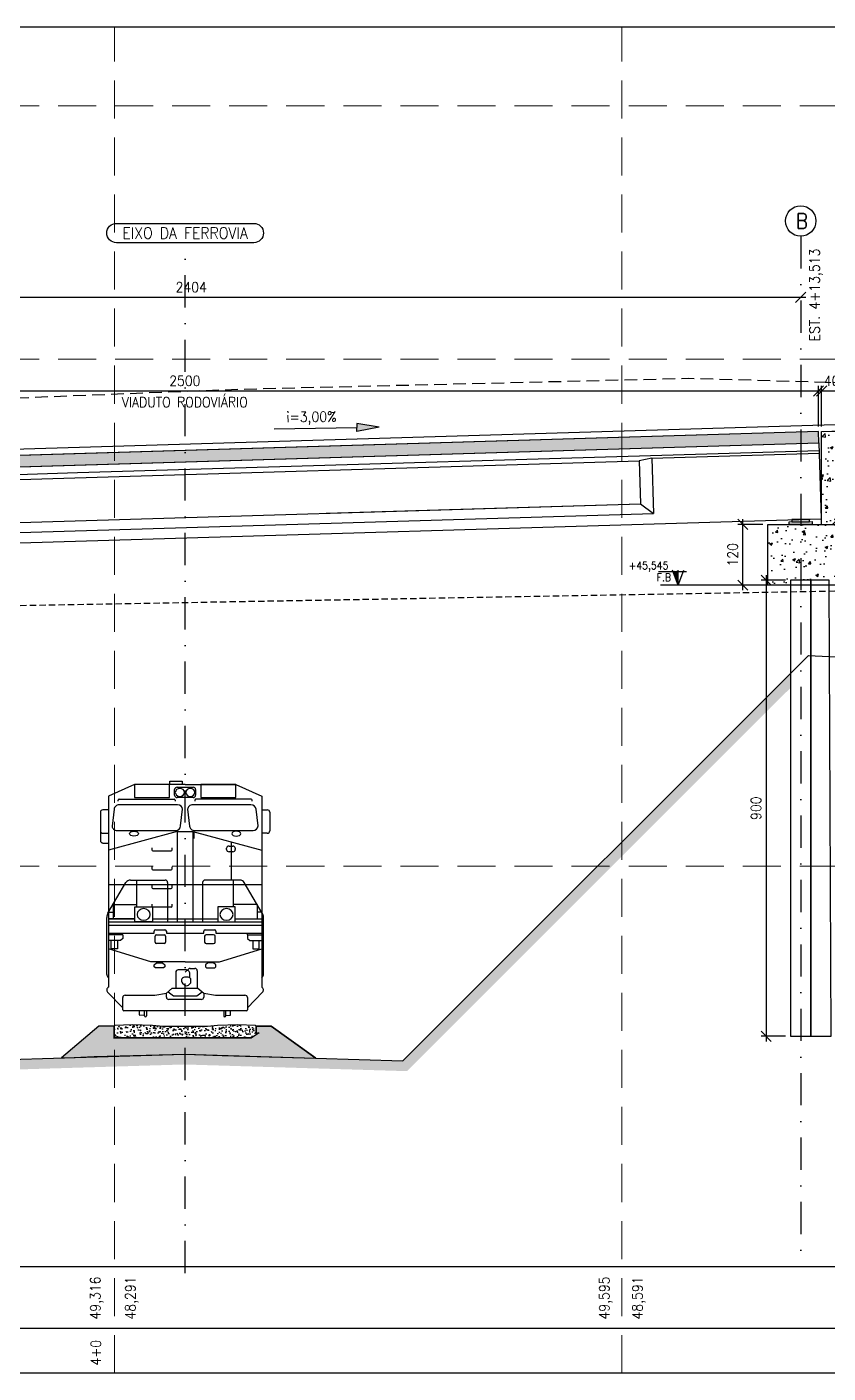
# Model space of a CAD drawing. Header units: millimetres. Extents: x 2500 to 83100, y 8270 to 58400.
# Drawn here: x 38777 to 54573, y 8270 to 34828 of the extents above; entities that cross this region are included whole.
import ezdxf
from ezdxf.enums import TextEntityAlignment as Align

# ---------------------------------------------------------------- set-up
doc = ezdxf.new("R2010")
doc.units = ezdxf.units.MM
for name, pattern in [('CONTINUO', [0]), ('DASHDOT', [25.4, 12.7, -6.35, 0, -6.35]), ('HIDDEN', [0.375, 0.25, -0.125])]:
    doc.linetypes.add(name, pattern=pattern)
for name, color, linetype in [('03', 3, 'Continuous'), ('05', 5, 'Continuous'), ('08', 8, 'Continuous'), ('09', 9, 'Continuous'), ('7', 7, 'Continuous'), ('BLCP4', 4, 'Continuous'), ('COTAS_07', 7, 'Continuous'), ('Eixo_03', 3, 'Continuous'), ('Eixo_04', 4, 'Continuous'), ('Eixo_05', 5, 'Continuous'), ('Eixo_07', 7, 'Continuous'), ('Eixo_08', 8, 'Continuous'), ('ENCONTRO_04', 4, 'Continuous'), ('EST-CONC-ENCONTRO_08', 8, 'Continuous'), ('EST-CONC-LONGARINAS_08', 8, 'Continuous'), ('Ferrovia_08', 8, 'Continuous'), ('Geotécnico_04', 4, 'Continuous'), ('GREIDE TP._02', 2, 'Continuous'), ('HAT', 5, 'Continuous'), ('Notas_03', 3, 'Continuous'), ('Nível_04', 4, 'Continuous'), ('Nível_07', 7, 'Continuous'), ('REF-GEOM_08', 8, 'Continuous')]:
    doc.layers.add(name, color=color, linetype=linetype)
for name, color, linetype, lineweight in [('BGRD', 10, 'Continuous', 30), ('BHA', 253, 'Continuous', 20), ('VCATE', 101, 'HIDDEN', 20)]:
    doc.layers.add(name, color=color, linetype=linetype, lineweight=lineweight)
doc.styles.add('R 1.5 (1-100)', font='romans.shx', dxfattribs={"width": 0.9, "height": 300})
doc.styles.add('R 1.50 (1-75)', font='romans.shx', dxfattribs={"width": 0.9, "height": 225})
doc.styles.add('Romans', font='romans.shx', dxfattribs={"width": 0.9, "height": 200})
doc.dimstyles.new('C 1-100 (1-100)', dxfattribs={"dimscale": 100, "dimtxt": 200, "dimasz": 2, "dimexe": 1, "dimexo": 1, "dimgap": 1, "dimtad": 1, "dimdec": 0, "dimlfac": 0.1, "dimzin": 0, "dimdsep": 46, "dimtxsty": 'Romans', "dimblk1": 'OBLIQUE', "dimblk2": 'OBLIQUE', "dimsah": 1, "dimcen": 2, "dimdle": 1, "dimclrd": 7, "dimclre": 7, "dimclrt": 2, "dimazin": 2, "dimtfac": 1, "dimtdec": 0, "dimtmove": 0, "dimatfit": 3, "dimfxl": 0, "dimfrac": 1, "dimarcsym": 0})

# ---------------------------------------------------------------- blocks, each defined once
blk = doc.blocks.new('LOCOMOTIVA')
at = {"layer": 'Ferrovia_08', "color": 252}
for p, q in [((-0.2, 4.552), (-0.71, 4.328)), ((0.8, 4.552), (-0.2, 4.552)), ((0.49, 4.552), (-0.2, 4.552)), ((-0.2, 4.552), (-0.2, 4.298)), ((0.49, 4.298), (0.49, 4.552)), ((0.501, 4.552), (0.501, 4.623)), ((0.501, 4.623), (0.743, 4.623)), ((0.743, 4.623), (0.743, 4.552)), ((0.8, 4.552), (1.8, 4.552)), ((1.8, 4.552), (1.11, 4.552)), ((1.11, 4.552), (1.11, 4.298)), ((1.8, 4.298), (1.8, 4.552)), ((1.8, 4.552), (2.31, 4.328)), ((-0.71, 4.328), (-0.71, 0.559)), ((-0.522, 4.226), (-0.522, 4.249)), ((-0.502, 4.267), (0.585, 4.267)), ((-0.2, 4.298), (0.49, 4.298)), ((0.593, 4.342), (0.593, 4.457)), ((0.605, 4.249), (0.605, 4.226)), ((0.643, 4.501), (0.957, 4.501)), ((0.957, 4.298), (0.643, 4.298)), ((0.995, 4.249), (0.995, 4.226)), ((1.007, 4.457), (1.007, 4.342)), ((2.102, 4.267), (1.015, 4.267)), ((1.11, 4.298), (1.8, 4.298)), ((2.122, 4.226), (2.122, 4.249)), ((2.31, 4.328), (2.31, 0.559)), ((-0.87, 4.009), (-0.87, 3.639)), ((-0.71, 4.053), (-0.82, 4.053)), ((-0.598, 4.066), (-0.638, 3.734)), ((0.65, 4.155), (-0.498, 4.155)), ((0.71, 3.738), (0.75, 4.066)), ((0.85, 4.066), (0.89, 3.734)), ((2.098, 4.155), (0.95, 4.155)), ((2.238, 3.738), (2.198, 4.066)), ((2.31, 4.053), (2.42, 4.053)), ((2.47, 4.009), (2.47, 3.639)), ((-0.87, 3.639), (-0.87, 3.446)), ((-0.82, 3.595), (-0.71, 3.595)), ((0.645, 3.625), (-0.71, 3.259)), ((-0.538, 3.646), (0.61, 3.649)), ((0.645, 3.625), (0.645, 1.843)), ((0.645, 3.625), (0.955, 3.625)), ((0.955, 3.625), (0.955, 1.843)), ((0.955, 3.625), (2.31, 3.259)), ((0.972, 3.615), (0.972, 3.491)), ((0.99, 3.646), (2.139, 3.649)), ((2.42, 3.595), (2.31, 3.595)), ((-0.82, 3.401), (-0.71, 3.401)), ((0.145, 3.305), (0.145, 3.266)), ((0.165, 3.249), (0.527, 3.249)), ((0.547, 3.266), (0.547, 3.305)), ((1.616, 3.273), (1.616, 3.296)), ((1.666, 3.34), (1.739, 3.34)), ((1.739, 3.228), (1.666, 3.228)), ((1.708, 3.422), (1.708, 2.668)), ((1.789, 3.296), (1.789, 3.273)), ((0.145, 2.928), (0.145, 2.89)), ((0.547, 2.89), (0.547, 2.928)), ((-0.279, 2.668), (0.405, 2.668)), ((-0.154, 2.139), (-0.154, 2.668)), ((0.165, 2.872), (0.527, 2.872)), ((1.879, 2.668), (1.195, 2.668)), ((1.754, 2.139), (1.754, 2.668)), ((-0.722, 2.016), (-0.366, 2.622)), ((2.31, 2.577), (-0.71, 2.577)), ((0.145, 2.561), (0.145, 2.523)), ((0.165, 2.505), (0.527, 2.505)), ((0.455, 2.624), (0.455, 1.843)), ((0.547, 2.523), (0.547, 2.561)), ((1.145, 2.624), (1.145, 1.843)), ((2.322, 2.016), (1.966, 2.622)), ((-0.62, 2.19), (-0.62, 1.904)), ((-0.62, 2.19), (-0.154, 2.19)), ((-0.189, 2.139), (0.156, 2.139)), ((-0.189, 1.843), (-0.189, 2.139)), ((0.145, 2.195), (0.145, 2.156)), ((0.156, 2.139), (0.156, 1.843)), ((0.165, 2.139), (0.527, 2.139)), ((0.547, 2.156), (0.547, 2.195)), ((1.789, 2.139), (1.444, 2.139)), ((1.444, 2.139), (1.444, 1.843)), ((2.22, 2.19), (1.754, 2.19)), ((1.789, 1.843), (1.789, 2.139)), ((2.22, 2.19), (2.22, 1.904)), ((-0.745, 0.809), (-0.745, 1.934)), ((-0.71, 2.037), (-0.62, 2.037)), ((-0.189, 1.904), (-0.71, 1.904)), ((-0.71, 1.904), (-0.189, 1.904)), ((0.156, 1.904), (1.444, 1.904)), ((1.789, 1.904), (2.31, 1.904)), ((2.31, 2.037), (2.22, 2.037)), ((2.345, 0.809), (2.345, 1.934)), ((-0.71, 1.843), (0.8, 1.843)), ((0.8, 1.772), (-0.71, 1.772)), ((-0.71, 1.619), (0.191, 1.619)), ((0.156, 1.843), (-0.189, 1.843)), ((0.191, 1.619), (0.191, 1.664)), ((0.221, 1.691), (0.402, 1.691)), ((0.432, 1.664), (0.432, 1.619)), ((0.432, 1.619), (0.8, 1.619)), ((0.8, 1.843), (2.31, 1.843)), ((2.31, 1.772), (0.8, 1.772)), ((0.8, 1.619), (1.168, 1.619)), ((1.168, 1.619), (1.168, 1.664)), ((1.198, 1.691), (1.379, 1.691)), ((1.409, 1.664), (1.409, 1.619)), ((1.409, 1.619), (2.31, 1.619)), ((1.444, 1.843), (1.789, 1.843)), ((2.03, 1.589), (2.03, 1.619)), ((-0.43, 1.589), (-0.71, 1.589)), ((-0.476, 1.477), (-0.71, 1.477)), ((-0.66, 1.312), (-0.66, 1.477)), ((-0.536, 1.477), (-0.536, 1.312)), ((-0.43, 1.517), (-0.476, 1.477)), ((-0.43, 1.589), (-0.43, 1.517)), ((0.208, 1.442), (0.208, 1.562)), ((0.238, 1.589), (0.385, 1.589)), ((0.385, 1.416), (0.238, 1.416)), ((0.415, 1.562), (0.415, 1.442)), ((1.185, 1.562), (1.185, 1.442)), ((1.362, 1.589), (1.215, 1.589)), ((1.215, 1.416), (1.362, 1.416)), ((1.392, 1.442), (1.392, 1.562)), ((2.03, 1.589), (2.31, 1.589)), ((2.03, 1.589), (2.03, 1.517)), ((2.03, 1.517), (2.076, 1.477)), ((2.076, 1.477), (2.31, 1.477)), ((2.136, 1.477), (2.136, 1.312)), ((2.26, 1.312), (2.26, 1.477)), ((0.122, 1.059), (-0.71, 1.31)), ((-0.536, 1.312), (-0.66, 1.312)), ((1.478, 1.059), (2.31, 1.31)), ((2.136, 1.312), (2.26, 1.312)), ((0.8, 1.059), (0.122, 1.059)), ((0.191, 0.998), (0.237, 1.039)), ((0.191, 0.957), (0.191, 0.998)), ((0.214, 0.937), (0.191, 0.957)), ((0.294, 0.937), (0.214, 0.937)), ((0.237, 1.039), (0.294, 1.039)), ((0.294, 1.039), (0.352, 1.039)), ((0.375, 0.937), (0.294, 0.937)), ((0.352, 1.039), (0.398, 0.998)), ((0.398, 0.957), (0.375, 0.937)), ((0.398, 0.998), (0.398, 0.957)), ((0.616, 0.852), (0.616, 0.54)), ((0.825, 0.896), (0.666, 0.896)), ((0.8, 1.059), (1.478, 1.059)), ((0.8, 0.855), (0.866, 0.914)), ((0.877, 0.868), (0.861, 0.883)), ((0.892, 0.743), (0.892, 0.837)), ((0.901, 0.927), (0.991, 0.927)), ((1.041, 0.882), (1.041, 0.54)), ((1.248, 1.039), (1.202, 0.998)), ((1.202, 0.998), (1.202, 0.957)), ((1.202, 0.957), (1.225, 0.937)), ((1.225, 0.937), (1.306, 0.937)), ((1.306, 1.039), (1.248, 1.039)), ((1.363, 1.039), (1.306, 1.039)), ((1.306, 0.937), (1.386, 0.937)), ((1.409, 0.998), (1.363, 1.039)), ((1.386, 0.937), (1.409, 0.957)), ((1.409, 0.957), (1.409, 0.998)), ((-0.71, 0.74), (-0.721, 0.751)), ((0.432, 0.438), (0.547, 0.54)), ((0.547, 0.54), (0.8, 0.54)), ((0.731, 0.705), (0.731, 0.67)), ((0.751, 0.741), (0.746, 0.736)), ((0.746, 0.639), (0.793, 0.597)), ((0.86, 0.754), (0.786, 0.754)), ((0.8, 0.54), (1.053, 0.54)), ((0.864, 0.597), (0.9, 0.629)), ((0.9, 0.736), (0.895, 0.741)), ((0.915, 0.66), (0.915, 0.705)), ((1.053, 0.54), (1.168, 0.438)), ((2.31, 0.74), (2.321, 0.751)), ((-0.727, 0.459), (-0.43, 0.151)), ((-0.43, 0.109), (-0.43, 0.353)), ((-0.38, 0.397), (0.202, 0.397)), ((0.202, 0.397), (0.432, 0.438)), ((0.432, 0.36), (0.432, 0.438)), ((0.465, 0.467), (0.57, 0.387)), ((0.8, 0.316), (0.482, 0.316)), ((0.57, 0.387), (0.8, 0.387)), ((0.8, 0.387), (1.03, 0.387)), ((1.118, 0.316), (0.8, 0.316)), ((1.03, 0.387), (1.135, 0.467)), ((1.168, 0.438), (1.398, 0.397)), ((1.168, 0.438), (1.168, 0.36)), ((1.398, 0.397), (1.98, 0.397)), ((2.327, 0.459), (2.03, 0.151)), ((2.03, 0.353), (2.03, 0.109)), ((0.8, 0.092), (-0.41, 0.092)), ((-0.097, 0.009), (-0.097, 0.092)), ((0, 0), (-0.09, 0.003)), ((0, 0), (0, 0.092)), ((0, -0.011), (0, 0)), ((0.036, 0.092), (0.036, -0.011)), ((2.01, 0.092), (0.8, 0.092)), ((1.564, 0.092), (1.564, -0.011)), ((1.6, 0), (1.6, 0.092)), ((1.6, 0), (1.69, 0.003)), ((1.6, -0.011), (1.6, 0)), ((1.697, 0.009), (1.697, 0.092))]:
    blk.add_line(p, q, dxfattribs=at)
for centre, major_axis, ratio, start_param, end_param in [((-0.502, 4.249), (0.02, 0), 0.886, 1.570796, 3.141593), ((0.585, 4.249), (-0.02, 0), 0.886, 3.141593, 4.712389), ((0.643, 4.457), (-0.05, 0), 0.886, 4.712389, 6.283185), ((0.643, 4.342), (-0.05, 0), 0.886, 0, 1.570796), ((0.697, 4.399), (-0.09, 0), 0.886, 3.141593, 9.424778), ((0.903, 4.399), (-0.09, 0), 0.886, 3.141593, 9.424778), ((0.957, 4.457), (0.05, 0), 0.886, 0, 1.570796), ((0.957, 4.342), (0.05, 0), 0.886, 4.712389, 6.283185), ((1.015, 4.249), (0.02, 0), 0.886, 1.570796, 3.141593), ((2.102, 4.249), (-0.02, 0), 0.886, 3.141593, 4.712389), ((-0.82, 4.009), (0.05, 0), 0.886, 1.570796, 3.141593), ((-0.498, 4.066), (0.1, 0), 0.886, 1.570796, 3.141593), ((0.65, 4.066), (-0.1, 0), 0.886, 3.141593, 4.712389), ((0.95, 4.066), (0.1, 0), 0.886, 1.570796, 3.141593), ((2.098, 4.066), (-0.1, 0), 0.886, 3.141593, 4.712389), ((2.42, 4.009), (-0.05, 0), 0.886, 3.141593, 4.712389), ((-0.538, 3.734), (0.1, 0), 0.886, 3.141593, 4.71519), ((0.61, 3.738), (-0.1, 0), 0.886, 1.573597, 3.141593), ((0.99, 3.734), (0.1, 0), 0.886, 3.141593, 4.71519), ((2.138, 3.738), (-0.1, 0), 0.886, 1.573597, 3.141593), ((-0.82, 3.639), (0.05, 0), 0.886, 3.141593, 4.712389), ((-0.208, 3.585), (0.0891, 0), 0.526464, 3.141593, 9.424778), ((2.42, 3.639), (-0.05, 0), 0.886, 1.570796, 3.141593), ((-0.82, 3.446), (0.05, 0), 0.886, 3.141593, 4.712389), ((0.165, 3.266), (-0.02, 0), 0.886, 0, 1.570796), ((0.527, 3.266), (0.02, 0), 0.886, -1.570796, 0), ((1.666, 3.296), (-0.05, 0), 0.886, 4.712389, 6.283185), ((1.666, 3.273), (-0.05, 0), 0.886, 0, 1.570796), ((1.739, 3.296), (0.05, 0), 0.886, 0, 1.570796), ((1.739, 3.273), (-0.05, 0), 0.886, 1.570796, 3.141593), ((-0.279, 2.58), (-0.1, 0), 0.886, -1.570796, -0.501604), ((0.165, 2.89), (0.02, 0), 0.886, 3.141593, 4.712389), ((0.405, 2.624), (-0.05, 0), 0.886, 3.141593, 4.712389), ((0.527, 2.89), (0.02, 0), 0.886, -1.570796, 0), ((1.195, 2.624), (0.05, 0), 0.886, 1.570796, 3.141593), ((1.879, 2.58), (-0.1, 0), 0.886, 3.643197, 4.712389), ((0.165, 2.523), (0.02, 0), 0.886, 3.141593, 4.712389), ((0.527, 2.523), (0.02, 0), 0.886, -1.570796, 0), ((0.165, 2.156), (-0.02, 0), 0.886, 0, 1.570796), ((0.527, 2.156), (0.02, 0), 0.886, -1.570796, 0), ((-0.545, 1.934), (0.2, 0), 0.886, 2.662049, 3.141593), ((-0.016, 1.991), (-0.13, 0), 0.886, 3.141593, 9.424778), ((1.616, 1.991), (-0.13, 0), 0.886, 3.141593, 9.424778), ((2.145, 1.934), (0.2, 0), 0.886, 0, 0.479544), ((0.221, 1.664), (-0.03, 0), 0.886, 4.712389, 6.283185), ((0.402, 1.664), (-0.03, 0), 0.886, 3.141593, 4.712389), ((1.198, 1.664), (-0.03, 0), 0.886, 4.712389, 6.283185), ((1.379, 1.664), (-0.03, 0), 0.886, 3.141593, 4.712389), ((0.238, 1.562), (-0.03, 0), 0.886, 4.712389, 6.283185), ((0.238, 1.442), (-0.03, 0), 0.886, 0, 1.570796), ((0.385, 1.562), (0.03, 0), 0.886, 0, 1.570796), ((0.385, 1.442), (0.03, 0), 0.886, 4.712389, 6.283185), ((1.215, 1.562), (-0.03, 0), 0.886, 4.712389, 6.283185), ((1.215, 1.442), (-0.03, 0), 0.886, 0, 1.570796), ((1.362, 1.562), (0.03, 0), 0.886, 0, 1.570796), ((1.362, 1.442), (0.03, 0), 0.886, 4.712389, 6.283185), ((-0.645, 0.809), (-0.1, 0), 0.886, 0, 0.706728), ((0.666, 0.852), (-0.05, 0), 0.886, 4.712389, 6.283185), ((0.825, 0.852), (-0.05, 0), 0.886, 3.926991, 4.712389), ((0.901, 0.882), (-0.05, 0), 0.886, -1.570796, -0.785398), ((0.842, 0.837), (0.05, 0), 0.886, 0, 0.785398), ((0.991, 0.882), (0.05, 0), 0.886, 0, 1.570796), ((2.245, 0.809), (-0.1, 0), 0.886, 2.434865, 3.141593), ((-0.67, 0.503), (0.075, 0), 0.886, 2.133298, 3.849256), ((0.781, 0.705), (0.05, 0), 0.886, 2.356194, 3.141593), ((0.781, 0.67), (-0.05, 0), 0.886, 0, 0.785398), ((0.786, 0.709), (-0.05, 0), 0.886, 4.712389, 5.497787), ((0.829, 0.628), (0.05, 0), 0.886, 3.926991, 5.497787), ((0.86, 0.709), (-0.05, 0), 0.886, 3.926991, 4.712389), ((0.865, 0.705), (-0.05, 0), 0.886, 3.141593, 3.926991), ((0.865, 0.66), (-0.05, 0), 0.886, 2.356194, 3.141593), ((2.27, 0.503), (0.075, 0), 0.886, -0.707664, 1.008295), ((-0.38, 0.353), (-0.05, 0), 0.886, 4.712389, 6.283185), ((0.482, 0.36), (-0.05, 0), 0.886, 0, 1.570796), ((1.118, 0.36), (0.05, 0), 0.886, 4.712389, 6.283185), ((1.98, 0.353), (0.05, 0), 0.886, 0, 1.570796), ((-0.41, 0.109), (-0.02, 0), 0.886, 0, 1.570796), ((-0.09, 0.009), (0.00636, 0), 0.886, 3.141593, 4.714787), ((1.69, 0.009), (-0.00636, 0), 0.886, 1.568398, 3.141593), ((2.01, 0.109), (0.02, 0), 0.886, 4.712389, 6.283185), ((0.018, -0.011), (0.0181, 0), 0.886, 3.141593, 6.283185), ((1.582, -0.011), (-0.0181, 0), 0.886, 0, 3.141593)]:
    blk.add_ellipse(centre, major_axis=major_axis, ratio=ratio, start_param=start_param, end_param=end_param, dxfattribs=at)
at = {"layer": 'Ferrovia_08', "color": 252, "extrusion": (0, 0, -1)}
blk.add_ellipse((1.808, 3.585), major_axis=(-0.0891, 0), ratio=0.526464, start_param=3.141593, end_param=9.424778, dxfattribs=at)
blk = doc.blocks.new('ap de apoio')
at = {"layer": 'HAT'}
blk.add_hatch(color=256, dxfattribs=at).paths.add_polyline_path([(349557.1, 7725408.851), (349557.1, 7725408.804), (349557.45, 7725408.804), (349557.45, 7725408.851)])
at = {"linetype": 'CONTINUO'}
for p, q in [((349557.05, 7725408.804), (349557.5, 7725408.804)), ((349557.05, 7725408.753), (349557.05, 7725408.804)), ((349557.5, 7725408.753), (349557.05, 7725408.753)), ((349557.5, 7725408.804), (349557.5, 7725408.753))]:
    blk.add_line(p, q, dxfattribs=at)
blk.add_lwpolyline([(349557.45, 7725408.851), (349557.1, 7725408.851), (349557.1, 7725408.804)], dxfattribs=at)
at = {"layer": '7', "lineweight": -3}
blk.add_lwpolyline([(349557.1, 7725408.804), (349557.45, 7725408.804), (349557.45, 7725408.851), (349557.1, 7725408.851)], close=True, dxfattribs=at)
blk = doc.blocks.new('_Oblique')
at = {"color": 0, "linetype": 'ByBlock', "lineweight": -2}
blk.add_line((-0.5, -0.5), (0.5, 0.5), dxfattribs=at)
blk = doc.blocks.new('*D66')
at = {"layer": 'COTAS_07', "color": 7, "linetype": 'ByBlock', "lineweight": -2, "transparency": 16777216}
for p, q in [((29896, 29493), (54133, 29493)), ((29996, 29597), (29996, 29393))]:
    blk.add_line(p, q, dxfattribs=at)
at = {"layer": 'COTAS_07', "color": 7, "lineweight": -2, "transparency": 16777216, "xscale": 200, "yscale": 200, "zscale": 200, "rotation": 180}
blk.add_blockref('_Oblique', (29996, 29493), dxfattribs=at)
at = {"layer": 'COTAS_07', "color": 7, "lineweight": -2, "transparency": 16777216, "xscale": 200, "yscale": 200, "zscale": 200}
blk.add_blockref('_Oblique', (54033, 29493), dxfattribs=at)
at = {"layer": 'COTAS_07', "color": 2, "transparency": 16777216, "insert": (42015, 29693), "char_height": 200, "attachment_point": 5, "style": 'Romans'}
blk.add_mtext('2404', dxfattribs=at)
blk = doc.blocks.new('*D67')
at = {"layer": 'COTAS_07', "color": 7, "linetype": 'ByBlock', "lineweight": -2, "transparency": 16777216}
for p, q in [((29296, 27645), (54484, 27645)), ((29396, 26197), (29396, 27745)), ((54384, 26947), (54384, 27745))]:
    blk.add_line(p, q, dxfattribs=at)
at = {"layer": 'COTAS_07', "color": 7, "lineweight": -2, "transparency": 16777216, "xscale": 200, "yscale": 200, "zscale": 200, "rotation": 180}
blk.add_blockref('_Oblique', (29396, 27645), dxfattribs=at)
at = {"layer": 'COTAS_07', "color": 7, "lineweight": -2, "transparency": 16777216, "xscale": 200, "yscale": 200, "zscale": 200}
blk.add_blockref('_Oblique', (54384, 27645), dxfattribs=at)
at = {"layer": 'COTAS_07', "color": 2, "transparency": 16777216, "char_height": 200, "attachment_point": 5, "style": 'Romans'}
for s, insert in [('2500', (41890, 27845)), ('VIADUTO RODOVIÁRIO', (41890, 27426))]:
    blk.add_mtext(s, dxfattribs=dict(at, insert=insert))
blk = doc.blocks.new('*D69')
at = {"layer": 'COTAS_07', "color": 7, "linetype": 'ByBlock', "lineweight": -2, "transparency": 16777216}
for p, q in [((54346, 27645), (54945, 27645)), ((54446, 26947), (54446, 27745)), ((54845, 26957), (54845, 27745))]:
    blk.add_line(p, q, dxfattribs=at)
at = {"layer": 'COTAS_07', "color": 7, "lineweight": -2, "transparency": 16777216, "xscale": 200, "yscale": 200, "zscale": 200, "rotation": 180}
blk.add_blockref('_Oblique', (54446, 27645), dxfattribs=at)
at = {"layer": 'COTAS_07', "color": 7, "lineweight": -2, "transparency": 16777216, "xscale": 200, "yscale": 200, "zscale": 200}
blk.add_blockref('_Oblique', (54845, 27645), dxfattribs=at)
at = {"layer": 'COTAS_07', "color": 2, "transparency": 16777216, "insert": (54645, 27845), "char_height": 200, "attachment_point": 5, "style": 'Romans'}
blk.add_mtext('40', dxfattribs=at)
blk = doc.blocks.new('*D72')
at = {"layer": 'COTAS_07', "color": 7, "linetype": 'ByBlock', "lineweight": -2, "transparency": 16777216}
for p, q in [((53734, 23914), (53252, 23914)), ((53352, 24014), (53352, 14814)), ((53734, 14914), (53252, 14914))]:
    blk.add_line(p, q, dxfattribs=at)
at = {"layer": 'COTAS_07', "color": 7, "lineweight": -2, "transparency": 16777216, "xscale": 200, "yscale": 200, "zscale": 200}
for p, rotation in [((53352, 23914), 90), ((53352, 14914), 270)]:
    blk.add_blockref('_Oblique', p, dxfattribs=dict(at, rotation=rotation))
at = {"layer": 'COTAS_07', "color": 2, "transparency": 16777216, "insert": (53152, 19414), "char_height": 200, "attachment_point": 5, "rotation": 90, "style": 'Romans'}
blk.add_mtext('900', dxfattribs=at)
blk = doc.blocks.new('*D75')
at = {"layer": 'COTAS_07', "color": 7, "linetype": 'ByBlock', "lineweight": -2, "transparency": 16777216}
for p, q in [((53284, 25014), (52793, 25014)), ((52893, 23714), (52893, 25114)), ((53284, 23814), (52793, 23814))]:
    blk.add_line(p, q, dxfattribs=at)
at = {"layer": 'COTAS_07', "color": 7, "lineweight": -2, "transparency": 16777216, "xscale": 200, "yscale": 200, "zscale": 200}
for p, rotation in [((52893, 25014), 90), ((52893, 23814), 270)]:
    blk.add_blockref('_Oblique', p, dxfattribs=dict(at, rotation=rotation))
at = {"layer": 'COTAS_07', "color": 2, "transparency": 16777216, "insert": (52693, 24414), "char_height": 200, "attachment_point": 5, "rotation": 90, "style": 'Romans'}
blk.add_mtext('120', dxfattribs=at)
blk = doc.blocks.new('NIVEL2')
at = {"layer": 'Nível_07'}
h = blk.add_hatch(dxfattribs=at)
h.set_pattern_fill('LINE', color=0, scale=150, angle=330, style=0)
h.set_pattern_definition([(330, (-9944.717, -4703.137), (9.375, 16.237976), [])])
h.paths.add_polyline_path([(99, 267), (0, 267), (0, 0)])
at = {"layer": 'Nível_07', "color": 0}
for p, q in [((388, 267), (-165, 267)), ((0, 0), (-111, 299)), ((0, 0), (0, 299)), ((0, 0), (111, 299))]:
    blk.add_line(p, q, dxfattribs=at)

msp = doc.modelspace()

# ---------------------------------------------------------------- hatches: boundary and pattern name
at = {"layer": '09'}
h = msp.add_hatch(color=256, dxfattribs=at)
h.dxf.hatch_style = 1
h.paths.add_polyline_path([(29395.6, 26096.7), (29402.3, 25873.7), (54391.1, 26623.4), (54384.4, 26846.6)])
at = {"layer": 'EST-CONC-ENCONTRO_08'}
h = msp.add_hatch(dxfattribs=at)
h.set_pattern_fill('AR-CONC', color=256, scale=3)
h.set_pattern_definition([(50, (-355486.2, -5335.76), (546.554, -47.81726), [57.15, -628.65]), (355, (-355486.2, -5335.76), (-105.7303, 573.1705), [45.72, -502.92175]), (100.45144, (-355440.65, -5339.75), (440.82374, 525.35326), [48.57, -534.2707]), (46.1842, (-355486.2, -5183.36), (813.2371, -126.127), [85.725, -942.975]), (96.63556, (-355418.4, -5193.9), (712.2124, 742.2784), [72.855, -801.4068]), (351.18415, (-355486.2, -5183.4), (712.2124, 742.2784), [68.5799, -754.3792]), (21, (-355410, -5221.46), (454.84317, -306.7956), [57.15, -628.65]), (326, (-355410, -5221.46), (185.4061, 552.5639), [45.72, -502.92]), (71.45144, (-355372.1, -5247.03), (640.24926, 245.7683), [48.57, -534.2698]), (37.5, (-355486.2, -5335.76), (9.26581, 253.66512), [0, -496.824, 0, -510.54, 0, -504.825]), (7.5, (-355486.2, -5335.76), (200.45899, 300.54172), [0, -291.084, 0, -485.394, 0, -192.405]), (327.5, (-355656.13, -5335.76), (406.77179, -17.18623), [0, -190.5, 0, -594.36, 0, -788.67]), (317.5, (-355732.33, -5335.76), (444.38754, 76.27947), [0, -247.65, 0, -394.716, 0, -560.07])])
h.paths.add_polyline_path([(54845.7, 25641.9), (55245.9, 25941.9), (55245.9, 26341.9), (54845.9, 26341.9), (54844.7, 26857), (54445.6, 26846.6), (54445.6, 25014.2), (54033.9, 25014.2), (53808.9, 25012.3), (53808.9, 25014.2), (53383.9, 25014.2), (53383.9, 23814.2), (53833.9, 23814.2), (53833.9, 23914.2), (54233.9, 23914.2), (54593.1, 23914.2), (54845.5, 23914.2)])
at = {"layer": 'Ferrovia_08'}
h = msp.add_hatch(dxfattribs=at)
h.set_pattern_fill('AR-CONC', color=256, scale=1.00012)
h.set_pattern_definition([(50, (40495.52, 14883.55), (182.2065, -15.941), [19.052, -209.575]), (355, (40495.52, 14883.55), (-35.248, 191.08), [15.242, -167.661]), (100.4514, (40510.7, 14882.23), (146.959, 175.139), [16.192, -178.112]), (46.184, (40495.52, 14934.36), (271.112, -42.047), [28.578, -314.363]), (96.636, (40518.1, 14930.86), (237.433, 247.456), [24.288, -267.168]), (351.184, (40495.52, 14934.36), (237.433, 247.456), [22.863, -251.49]), (21, (40520.92, 14921.66), (151.6326, -102.2775), [19.052, -209.575]), (326, (40520.92, 14921.66), (61.81, 184.21), [15.242, -167.66]), (71.4514, (40533.56, 14913.14), (213.442, 81.933), [16.192, -178.111]), (37.5, (40495.52, 14883.554), (3.089, 84.5652), [0, -165.628, 0, -170.2004, 0, -168.2952]), (7.5, (40495.52, 14883.55), (66.8277, 100.1926), [0, -97.0396, 0, -161.8174, 0, -64.1427]), (327.5, (40438.87, 14883.554), (135.6069, -5.7294), [0, -63.5076, 0, -198.1438, 0, -262.9215]), (317.5, (40413.47, 14883.55), (148.147, 25.4295), [0, -82.56, 0, -131.588, 0, -186.7124])])
h.paths.add_polyline_path([(40854.5, 15126.6), (40495.7, 15111.7), (40495.5, 15111.5), (40495.5, 14883.6), (40854.5, 14883.6)])
h.paths.add_polyline_path([(41254.6, 15116.6), (41253.6, 15116.7), (40854.5, 15126.6), (40854.5, 14883.6), (41254.6, 14883.6)])
h.paths.add_polyline_path([(41454.4, 15096.6), (41254.6, 15116.6), (41254.6, 14883.6), (41454.4, 14883.6)])
h.paths.add_polyline_path([(42336.6, 15096.6), (41454.4, 15096.6), (41454.4, 14883.6), (42336.6, 14883.6)])
h.paths.add_polyline_path([(42536.5, 15116.6), (42336.6, 15096.6), (42336.6, 14883.6), (42536.5, 14883.6)])
h.paths.add_polyline_path([(42936.4, 15126.6), (42936.3, 15126.6), (42537.2, 15116.7), (42536.5, 15116.6), (42536.5, 14883.6), (42936.4, 14883.6)])
h.paths.add_polyline_path([(43295.5, 15111.5), (43295.5, 15111.7), (42936.4, 15126.6), (42936.4, 14883.6), (43295.5, 14883.6)])
h.paths.add_polyline_path([(42936.4, 15138.5), (42936.4, 15126.6), (43295.5, 15111.7), (43283.5, 15124.1)])
h.paths.add_polyline_path([(42936.4, 15138.5), (42536.5, 15128.6), (42536.5, 15116.6), (42537.2, 15116.7), (42936.4, 15126.6)])
h.paths.add_polyline_path([(42536.5, 15128.6), (42336.6, 15108.6), (42336.6, 15096.6), (42337.1, 15096.6), (42536.5, 15116.6)])
h.paths.add_polyline_path([(42336.6, 15108.6), (41454.4, 15108.6), (41254.4, 15128.6), (40854.5, 15138.5), (40507.4, 15124.1), (40495.7, 15111.7), (40854.5, 15126.6), (41253.6, 15116.7), (41453.8, 15096.6), (42336.6, 15096.6)])
h = msp.add_hatch(dxfattribs=at)
h.set_pattern_fill('GRAVEL', color=256, scale=7.5)
h.set_pattern_definition([(228.0127875, (-130538.127, -50542.29), (-1524.0000001, -1714.4999999), [25.6291, -2537.28627]), (184.969741, (-130555.272, -50561.34), (2285.9999991, 190.50001085), [43.98035, -4354.05367]), (132.510447, (-130599.087, -50565.15), (1905.0000008, -2095.4999993), [31.01111, -3070.10421]), (267.273689, (-130673.382, -50612.775), (190.5000004, 3810), [40.05034, -3964.9828]), (292.833654, (-130675.287, -50652.78), (-952.5000001, 2285.99999997), [39.27253, -3887.98558]), (357.273689, (-130660.047, -50688.975), (-3810, 190.5000004), [40.05034, -3964.9828]), (37.6942405, (-130620.042, -50690.88), (-2476.4999999, -1905.00000014), [52.96452, -5243.48365]), (72.2553284, (-130578.132, -50658.495), (1333.50000036, 4190.9999999), [50.00396, -4950.39425]), (121.4295656, (-130562.892, -50610.87), (-1524.0000002, 2476.49999987), [40.18597, -3978.41593]), (175.236358, (-130583.847, -50576.58), (2095.5, -190.5000003), [45.8785, -2248.04527]), (222.3974378, (-130629.5667, -50572.77), (-2285.99999993, -2095.50000008), [59.33084, -5873.75794]), (138.814075, (-130484.787, -50614.68), (-1333.5, 1143.0000001), [20.25034, -2004.79244]), (171.4692344, (-130500.027, -50601.345), (2476.50000007, -380.99999957), [38.52615, -3814.09792]), (225, (-130538.13, -50595.63), (1e-11, -190.5), [26.9407, -242.46698]), (203.19859, (-130551.462, -50572.77), (952.5, 381), [14.5081, -1436.29668]), (291.80141, (-130564.797, -50578.485), (-190.5, 571.5), [20.51742, -1005.35647]), (30.963757, (-130557.177, -50597.535), (571.5, 381), [33.32397, -1077.47236]), (161.56505, (-130528.6, -50580.39), (381, -190.5), [24.09654, -578.31736]), (16.3895403, (-130675.287, -50578.485), (1905, 571.5), [33.7566, -3341.912]), (70.346176, (-130642.902, -50568.96), (-762.0000001, -2095.5), [28.31992, -2803.66618]), (293.19859, (-130528.602, -50542.29), (-381, 952.5), [29.016, -1421.78877]), (343.6104597, (-130517.172, -50568.96), (-1905.00000004, 571.49999987), [33.7566, -3341.912]), (339.443955, (-130675.287, -50696.595), (-952.5, 381), [32.55264, -1595.08007]), (294.775141, (-130644.807, -50708.025), (-952.5000011, 2095.4999995), [27.2754, -2700.2695]), (66.80141, (-130526.697, -50732.79), (381, 952.5), [29.016, -1421.78877]), (17.3540246, (-130515.267, -50706.12), (-2476.49999995, -762.00000016), [31.9337, -3161.4282]), (69.443955, (-130620.042, -50732.79), (-381, -952.5), [16.27632, -1611.3564]), (101.309932, (-130538.127, -50732.79), (-190.5, 762), [9.7136, -961.64962]), (165.963757, (-130540.03, -50723.265), (571.5, -190.5), [39.27253, -746.1791]), (186.009006, (-130578.132, -50713.74), (1905, 190.5000001), [36.39502, -3603.10236]), (303.690068, (-130557.177, -50614.68), (-190.5, 381), [27.4743, -659.38323]), (353.1572266, (-130541.937, -50637.54), (3238.50000002, -380.99999983), [47.96676, -4748.70068]), (60.945396, (-130494.312, -50643.255), (-762, -1333.5), [19.61312, -1941.70442]), (90, (-130484.79, -50626.11), (-190.5, 190.5), [11.43, -179.07]), (120.256437, (-130581.942, -50708.025), (761.9999999, -1333.5000001), [26.46502, -2620.04556]), (48.0127875, (-130595.277, -50685.165), (1524.0000001, 1714.4999999), [51.25822, -2511.65716]), (4e-12, (-130560.99, -50647.06), (190.5, 190.5), [49.53, -140.97]), (325.3048465, (-130511.457, -50647.065), (1905.0000007, -1333.499999), [30.12072, -2981.94875]), (254.054604, (-130486.692, -50664.21), (-190.5, -762), [27.73718, -1359.12375]), (207.6459754, (-130494.312, -50690.88), (-3619.50000013, -1904.99999975), [45.16088, -4470.93483]), (175.4260787, (-130534.317, -50711.835), (-2476.5, 190.5), [47.77721, -4729.93848])])
edge = h.paths.add_edge_path()
edge.add_line((39456.4, 14488.8), (39709.9, 14496.4))
edge.add_line((39709.9, 14496.4), (40104.6, 14515.5))
edge.add_line((40104.6, 14515.5), (41895.5, 14558.1))
edge.add_line((41895.5, 14558.1), (42624.9, 14535.9))
edge.add_line((42624.9, 14535.9), (44470.1, 14480))
edge.add_line((44470.1, 14480), (43595.4, 15111.6))
edge.add_line((43595.4, 15111.6), (43295.5, 15111.5))
edge.add_line((43295.5, 15111.5), (43295.5, 14972.3))
edge.add_arc((43358.6, 14814.5), 170, 90, 111.78106, ccw=False)
edge.add_line((43358.6, 14984.5), (43203.3, 14883.6))
edge.add_line((43203.3, 14883.6), (40495.5, 14883.6))
edge.add_line((40495.5, 14883.6), (40495.5, 15111.5))
edge.add_line((40495.5, 15111.5), (40195.6, 15111.5))
edge.add_line((40195.6, 15111.5), (39456.4, 14488.8))
at = {"layer": 'GREIDE TP._02', "ltscale": 15}
h = msp.add_hatch(dxfattribs=at)
h.set_pattern_fill('EARTH', color=42, scale=30, angle=45)
h.set_pattern_definition([(45, (-353647.8, -4994.8), (0, 269.40768), [190.5, -190.5]), (45, (-353698.32, -4944.29), (0, 269.40768), [190.5, -190.5]), (45, (-353748.83, -4893.77), (0, 269.40768), [190.5, -190.5]), (135, (-353748.83, -4860.1), (-269.40768, 0), [190.5, -190.5]), (135, (-353698.32, -4809.58), (-269.40768, 0), [190.5, -190.5]), (135, (-353647.8, -4759.07), (-269.40768, 0), [190.5, -190.5])])
h.paths.add_polyline_path([(30196.5, 21521), (30196.5, 21803.8), (37572.6, 14428.9), (41895.5, 14558.1), (46189.5, 14428.8), (53833.9, 22073.2), (53833.9, 21790.4), (46269.8, 14226.3), (41880.5, 14358), (37491.2, 14226.3)])
at = {"layer": 'Nível_07'}
h = msp.add_hatch(color=256, dxfattribs=at)
h.dxf.hatch_style = 1
h.paths.add_polyline_path([(45279.3, 27005.1), (45280.7, 26926.1), (45282.1, 26847), (45724.6, 26934.1)])

# ---------------------------------------------------------------- linework, layer by layer
at = {"layer": '03'}
msp.add_line((54486.5, 26846.6, 28151.8), (63041.3, 27085.4, 28000), dxfattribs=at)
at = {"layer": '05', "elevation": 28151.8}
msp.add_lwpolyline([(55245.9, 25941.9), (54845.7, 25641.9), (54845.5, 23814.2), (53383.9, 23814.2), (53383.9, 25014.2), (54445.6, 25014.2), (54445.6, 26846.6), (54844.7, 26857), (54845.9, 26341.9), (55245.9, 26341.9)], close=True, dxfattribs=at)
at = {"layer": '08', "elevation": 28000}
msp.add_lwpolyline([(9016.4, 34827.5), (71592.1, 34827.5)], dxfattribs=at)
at = {"layer": '09', "elevation": 28151.8}
msp.add_lwpolyline([(29395.6, 26096.7), (29402.3, 25873.7), (54391.1, 26623.4), (54384.4, 26846.6)], close=True, dxfattribs=at)
at = {"layer": 'BGRD', "color": 10, "linetype": 'Continuous', "lineweight": 30, "ltscale": 2, "elevation": 28151.8, "flags": 128}
msp.add_lwpolyline([(9016.4, 25417), (9990.1, 25474.1), (11240.1, 25544.1), (12490.1, 25610.6), (13740.1, 25673.7), (14990.1, 25733.4), (16240.1, 25789.7), (17490.1, 25842.5), (18740.1, 25892), (19990.1, 25938), (21240.1, 25980.6), (22490.1, 26019.8), (71592.1, 27492.9)], dxfattribs=at)
at = {"layer": 'BHA', "color": 251, "linetype": 'HIDDEN', "lineweight": 20, "ltscale": 3000}
for p, q in [((40505.4, 8269.7, 28000), (40505.4, 34827.5, 28000)), ((50505.4, 8269.7, 28000), (50505.4, 34827.5, 28000)), ((9016.4, 33269.7, 28000), (71592.1, 33269.7, 28000)), ((9016.4, 28269.7, 28000), (71592.1, 28269.7, 28000)), ((9016.4, 18269.7, 28000), (71592.1, 18269.7, 28000))]:
    msp.add_line(p, q, dxfattribs=at)
at = {"layer": 'BLCP4', "elevation": 28000}
msp.add_lwpolyline([(71592.1, 8269.7), (7305, 8269.7), (7305, 10369.7), (71592.1, 10369.7)], close=True, dxfattribs=at)
msp.add_lwpolyline([(7305, 9153.1), (71592.1, 9153.1)], dxfattribs=at)
at = {"layer": 'Eixo_04'}
msp.add_circle((54033.1, 30998.8, 28151.8), 300, dxfattribs=at)
at = {"layer": 'Eixo_07', "elevation": 25536.6}
msp.add_lwpolyline([(40542.3, 30570, -1), (40542.3, 30952.5), (43248.7, 30952.5, -1), (43248.7, 30570)], format="xyb", close=True, dxfattribs=at)
at = {"layer": 'Eixo_08', "linetype": 'DASHDOT', "ltscale": 50}
msp.add_line((54033.1, 30698.8, 28151.8), (54033.1, 10369.7, 28151.8), dxfattribs=at)
at = {"layer": 'ENCONTRO_04', "elevation": 28151.8}
for points in [[(53833.9, 14914.2), (54233.9, 14914.2), (54233.9, 23914.2), (53833.9, 23914.2)], [(54233.9, 14914.2), (54633.9, 14914.2), (54593.1, 23914.2), (54233.9, 23914.2)]]:
    msp.add_lwpolyline(points, close=True, dxfattribs=at)
at = {"layer": 'EST-CONC-LONGARINAS_08'}
for p, q in [((54384.4, 26846.6, 28151.8), (29395.7, 26096.9, 28151.8)), ((54391.1, 26623.4, 28151.8), (54384.4, 26846.6, 28151.8)), ((29402.3, 25873.7, 28151.8), (54391.1, 26623.4, 28151.8)), ((54391.1, 26623.4, 28151.8), (54436.1, 25124.1, 28151.8)), ((39777.2, 26034.9, 28151.8), (54395.6, 26473.5, 28151.8)), ((51098.7, 26321.2, 28151.8), (50850.2, 26267.1, 28151.8)), ((51098.7, 26321.2, 28151.8), (54397.2, 26420.2, 28151.8)), ((51098.7, 26321.2, 28151.8), (51131.6, 25225, 28151.8)), ((29406.8, 25723.8, 28151.8), (39777.2, 26034.9, 28151.8)), ((32958.2, 25730.3, 28151.8), (50850.2, 26267.1, 28151.8)), ((50850.2, 26267.1, 28151.8), (50875.7, 25417.4, 28151.8)), ((32983.7, 24880.7, 28151.8), (50875.7, 25417.4, 28151.8)), ((44678, 25231.5, 28151.8), (50875.7, 25417.4, 28151.8)), ((50875.7, 25417.4, 28151.8), (51131.6, 25225, 28151.8)), ((29447.3, 24374.4, 28151.8), (54436.1, 25124.1, 28151.8)), ((32739.8, 24673.3, 28151.8), (51131.6, 25225, 28151.8))]:
    msp.add_line(p, q, dxfattribs=at)
at = {"layer": 'Ferrovia_08'}
msp.add_line((43595.4, 15111.6, 25536.6), (44451.4, 14497.3, 25536.6), dxfattribs=at)
at = {"layer": 'Ferrovia_08', "ltscale": 0.1, "elevation": 25536.6}
msp.add_lwpolyline([(43295.5, 14972.3), (43295.5, 15111.5), (43295.5, 15111.7), (43283.5, 15124.1), (42936.4, 15138.5), (42536.5, 15128.6), (42336.5, 15108.6), (41454.4, 15108.6), (41254.4, 15128.6), (40854.5, 15138.5), (40507.4, 15124.1), (40495.5, 15111.5), (40495.5, 14883.6), (43203.3, 14883.6)], dxfattribs=at)
msp.add_lwpolyline([(39456.4, 14488.8), (39709.9, 14496.4), (40104.6, 14515.5), (41895.5, 14558.1), (42624.9, 14535.9), (44470.1, 14480), (43595.4, 15111.6), (43295.5, 15111.5), (43295.5, 14972.3, -0.095325), (43358.6, 14984.5), (43203.3, 14883.6), (40495.5, 14883.6), (40495.5, 15111.5), (40195.6, 15111.5)], format="xyb", close=True, dxfattribs=at)
at = {"layer": 'Ferrovia_08', "elevation": 25536.6, "flags": 128}
msp.add_lwpolyline([(43295.4, 15111.6), (43595.4, 15111.6), (44451.4, 14497.3)], dxfattribs=at)
at = {"layer": 'Geotécnico_04', "color": 210, "linetype": 'HIDDEN', "ltscale": 500}
msp.add_line((19712.1, 23078.7, 28151.8), (61069.7, 23814.2, 28151.8), dxfattribs=at)
at = {"layer": 'GREIDE TP._02', "color": 42, "ltscale": 15, "elevation": 28151.8, "flags": 128}
msp.add_lwpolyline([(17061, 26539.3), (17062.7, 26537.6), (21571.5, 22028.8), (29569.2, 22428.7), (29571.5, 22428.8), (37569.5, 14430.8), (37571.5, 14428.8), (37572.6, 14428.9), (41880.5, 14558.1), (41881.5, 14558.1), (46189.5, 14428.8), (54188.2, 22427.6), (54189.5, 22428.8), (58189, 22228.9), (58189.5, 22228.8), (63949.1, 27988.4), (63949.8, 27989.1)], dxfattribs=at)
at = {"layer": 'Nível_07'}
for p, q in [((43652.8, 26896.8, 28151.8), (45280.7, 26926.1, 28151.8)), ((45724.6, 26934.1, 28151.8), (45279.3, 27005.1, 28151.8)), ((45279.3, 27005.1, 28151.8), (45280.7, 26926.1, 28151.8)), ((45282.1, 26847, 28151.8), (45280.7, 26926.1, 28151.8)), ((45724.6, 26934.1, 28151.8), (45282.1, 26847, 28151.8))]:
    msp.add_line(p, q, dxfattribs=at)
at = {"layer": 'REF-GEOM_08', "linetype": 'DASHDOT', "ltscale": 50}
msp.add_line((41895.5, 10240.4, 25536.6), (41895.5, 30570, 25536.6), dxfattribs=at)
at = {"layer": 'REF-GEOM_08', "elevation": 28151.8}
for points in [[(54445.6, 25014.2), (56560.1, 25014.2)], [(53383.9, 23814.2), (51269.4, 23814.2)]]:
    msp.add_lwpolyline(points, dxfattribs=at)
at = {"layer": 'VCATE', "color": 42, "linetype": 'HIDDEN', "lineweight": 30, "ltscale": 1000, "elevation": 28151.8, "flags": 128}
msp.add_lwpolyline([(9016.4, 26010.6), (14761.3, 26508.5), (27998.8, 26685.8), (31389.6, 26817.8), (34076.9, 27334.3), (42960.1, 27681.7), (51828.3, 27896.5), (56171.1, 27776), (66726.4, 28065.2), (71592.1, 28094.5)], dxfattribs=at)

# ---------------------------------------------------------------- block references
at = {"linetype": 'CONTINUO', "xscale": 999.999999999998, "yscale": 999.999999999998, "zscale": 999.999999999998, "rotation": 0.4943858991612194}
msp.add_blockref('ap de apoio', (-282831117.1, -7728112321.7, 28151.8), dxfattribs=at)
at = {"layer": 'Ferrovia_08', "xscale": 1000, "yscale": 1000, "zscale": 1000}
msp.add_blockref('LOCOMOTIVA', (41095.5, 15326.3, 25536.6), dxfattribs=at)
at = {"layer": 'Nível_07', "ltscale": 20, "xscale": -1}
msp.add_blockref('NIVEL2', (51619.3, 23814.2, 28151.8), dxfattribs=at)

# ---------------------------------------------------------------- texts
at = {"layer": 'Eixo_03', "style": 'R 1.50 (1-75)', "width": 0.9}
msp.add_text('EIXO DA FERROVIA', height=225, dxfattribs=at).set_placement((41895.5, 30761.2, 25536.6), align=Align.MIDDLE_CENTER)
at = {"layer": 'Eixo_05', "style": 'R 1.5 (1-100)', "width": 0.9}
msp.add_text('B', height=300, rotation=360, dxfattribs=at).set_placement((53935, 30848.8, 28151.8))
at = {"layer": 'Notas_03', "style": 'Romans', "width": 0.9}
msp.add_text('EST. 4+13,513', height=200, rotation=90, dxfattribs=at).set_placement((54307.4, 29538.4, 28151.8), align=Align.MIDDLE_CENTER)
at = {"layer": 'Notas_03', "char_height": 200, "attachment_point": 8, "rotation": 90, "style": 'Romans'}
for s, insert in [('{\\C256;49,316}', (40285.7, 9750.4, 28151.8)), ('48,291', (40977.3, 9750.4, 28151.8)), ('{\\C256;49,595}', (50321.1, 9750.4, 28151.8)), ('48,591', (50975.7, 9750.4, 28151.8)), ('{\\C256;4+0}', (40237, 8670.2, 28151.8))]:
    msp.add_mtext(s, dxfattribs=dict(at, insert=insert))
at = {"layer": 'Nível_04', "ltscale": 10, "style": 'Romans', "width": 0.9}
msp.add_text('i=3,00%%%', height=200, rotation=0.48933, dxfattribs=at).set_placement((43895, 26971.9, 28151.8), align=Align.BOTTOM_LEFT)
msp.add_text('+45,545', height=150, dxfattribs=at).set_placement((50639.4, 24081.3, 28151.8), align=Align.BOTTOM_LEFT)
msp.add_text('F.B', height=150, dxfattribs=at).set_placement((51193.4, 24043.8, 28151.8), align=Align.TOP_LEFT)

# ---------------------------------------------------------------- dimensions: what is measured, and where the dimension line sits
at = {"layer": 'COTAS_07'}
dim = msp.add_linear_dim(base=(54033.1, 29492.6, 28000), p1=(29996.5, 29697.5, 28151.8), p2=(54033.1, 29492.6, 28000), dimstyle='C 1-100 (1-100)', dxfattribs=at)
dim.commit()
dim.dimension.update_dxf_attribs({"geometry": '*D66', "text_midpoint": (42014.8, 29692.6, 28000)})
dim = msp.add_linear_dim(base=(54384.4, 27645.3, 28000), p1=(29395.7, 26096.9, 28151.8), p2=(54384.4, 26846.6, 28151.8), text='2500\\XVIADUTO RODOVIÁRIO', dimstyle='C 1-100 (1-100)', dxfattribs=at)
dim.commit()
dim.dimension.update_dxf_attribs({"geometry": '*D67', "text_midpoint": (41890, 27645.3, 28000)})
dim = msp.add_linear_dim(base=(54844.7, 27645.3, -2463.4), p1=(54445.6, 26846.6, 28151.8), p2=(54844.7, 26857, 28151.8), dimstyle='C 1-100 (1-100)', dxfattribs=at)
dim.commit()
dim.dimension.update_dxf_attribs({"geometry": '*D69', "text_midpoint": (54645.2, 27645.3, -2463.4), "dimtype": 160})
for base, p1, p2, picture, middle in [((52893, 25014.2, -2463.4), (53383.9, 23814.2, 28151.8), (53383.9, 25014.2, 28151.8), '*D75', (52693, 24414.2, -2463.4)), ((53351.7, 14914.2, -2463.4), (53833.9, 23914.2, 28151.8), (53833.9, 14914.2, 28151.8), '*D72', (53151.7, 19414.2, -2463.4))]:
    dim = msp.add_linear_dim(base=base, p1=p1, p2=p2, angle=90, dimstyle='C 1-100 (1-100)', dxfattribs=at)
    dim.commit()
    dim.dimension.update_dxf_attribs({"geometry": picture, "text_midpoint": middle})

doc.saveas('drawing.dxf')
